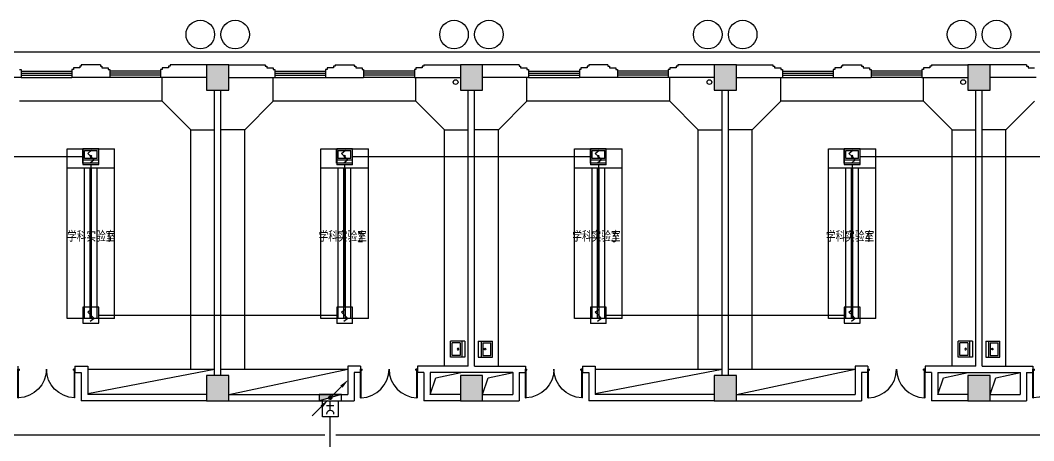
# Model space of a CAD drawing. Extents: x 190999 to 918899, y -200814 to 215286.
# Drawn here: x 349487 to 381437, y 94331 to 107586 of the extents above; entities that cross this region are included whole.
import ezdxf

# ---------------------------------------------------------------- set-up
doc = ezdxf.new("R2010")
doc.units = 0
doc.header["$LTSCALE"] = 1000
doc.header["$MEASUREMENT"] = 0
for name, color, linetype in [('00-EQUIP', 3, 'Continuous'), ('00-LWIRE', 4, 'Continuous'), ('00-WIRE-4', 6, 'Continuous'), ('A-墙线', 2, 'Continuous'), ('A-外包装修', 250, 'Continuous'), ('A-外窗', 145, 'Continuous'), ('A-家具', 250, 'Continuous'), ('A-门', 167, 'Continuous'), ('COLUMN', 2, 'Continuous'), ('EQUIP_消火栓', 1, 'Continuous'), ('PUB_HATCH', 250, 'Continuous'), ('房间名称', 7, 'Continuous'), ('洞口线', 165, 'Continuous'), ('雨水管', 151, 'Continuous')]:
    doc.layers.add(name, color=color, linetype=linetype)
doc.styles.add('_TCH_DIM', font='SIMPLEX', dxfattribs={"bigfont": 'GBCBIG'})
doc.styles.get("Standard").update_dxf_attribs({"font": 'simhei.ttf'})
doc.styles.add('XXK', font='romans.shx', dxfattribs={"width": 0.75, "bigfont": 'hzf.shx'})
doc.styles.add('zz-1', font='arial.ttf', dxfattribs={"width": 0.8})
doc.linetypes.add('BIG-DLINE', pattern='A,1,-0.15,["D",XXK,S=0.2,R=0,X=-0.1,Y=-0.09],-0.2', length=1.35)

# ---------------------------------------------------------------- blocks, each defined once
blk = doc.blocks.new('m1800')
at = {"layer": 'A-墙线'}
for p, q in [((-900, -100), (-900, 100)), ((900, -100), (900, 100))]:
    blk.add_line(p, q, dxfattribs=at)
at = {"layer": 'A-门'}
for p, q in [((-900, 900), (-900, 0)), ((-900, 900), (-880, 900)), ((-880, 900), (-880, 50)), ((880, 900), (880, 50)), ((900, 900), (880, 900)), ((900, 900), (900, 0)), ((-900, 50), (-870, 50)), ((-900, 0), (-850, 0)), ((-870, 50), (-870, 30)), ((-870, 30), (-850, 30)), ((-850, 30), (-850, 0)), ((850, 30), (850, 0)), ((870, 30), (850, 30)), ((900, 0), (850, 0)), ((870, 50), (870, 30)), ((900, 50), (870, 50))]:
    blk.add_line(p, q, dxfattribs=at)
for centre, start, end in [((-900, 0), 0, 88.7267), ((900, 0), 91.2733, 180)]:
    blk.add_arc(centre, 900, start, end, dxfattribs=at)
blk = doc.blocks.new('$TwtSys$00000434')
for p, q in [((-0.5, 0.5), (-0.5, -0.5)), ((-0.5, -0.5), (0.5, 0.5)), ((0.5, 0.5), (-0.5, 0.5)), ((0.5, -0.5), (0.5, 0.5)), ((-0.5, -0.5), (0.5, -0.5))]:
    blk.add_line(p, q)
blk.add_solid([(0.5, -0.5), (0.5, 0.5), (-0.5, -0.5)])
blk = doc.blocks.new('$plan$00001609')
at = {"linetype": 'Continuous'}
for p, q in [((0, -251), (0, 251)), ((0, 251), (450, 251)), ((93, -251), (93, 251)), ((146, -199), (146, 199)), ((146, 199), (397, 199)), ((397, 199), (397, -199)), ((450, 251), (450, -251)), ((0, -251), (450, -251)), ((146, -199), (397, -199))]:
    blk.add_line(p, q, dxfattribs=at)
blk.add_line((238, 2), (238, 0))
blk.add_arc((212, 0), 26, 4.716, 0, dxfattribs=at)
at = {"style": 'zz-1'}
for tag in ['YSIZE', 'XSIZE']:
    blk.add_attdef(tag, (0, 0), '', height=0.5, dxfattribs=at)
blk = doc.blocks.new('_LINKPT1')
at = {"color": 0}
blk.add_line((0, 0), (0, 0), dxfattribs=at)
blk = doc.blocks.new('3S1KCGW2')
for p, q in [((0.5, 0.5), (-0.5, 0.5)), ((-0.5, 0.5), (-0.5, -0.5)), ((-0.2, 0.2), (0.05, 0.4)), ((0, 0), (-0.2, 0.2)), ((0, 0), (0.2, -0.2)), ((0.5, -0.5), (0.5, 0.5)), ((-0.5, -0.5), (0.5, -0.5)), ((0.2, -0.2), (-0.05, -0.4))]:
    blk.add_line(p, q)
at = {"const_width": 0.04, "flags": 128}
blk.add_lwpolyline([(-0.5, -0.5), (-0.5, 0.5), (0.5, 0.5), (0.5, -0.5)], close=True, dxfattribs=at)
at = {"xscale": 0.002, "yscale": 0.002, "zscale": 0.002}
for p in [(-0.5, 0), (0, 0.5), (0.5, 0), (0, -0.5)]:
    blk.add_blockref('_LINKPT1', p, dxfattribs=at)
at = {"flags": 9}
blk.add_attdef('A', (0, 0), '', height=0.00002, dxfattribs=at)
blk = doc.blocks.new('J62IR8YJ')
for p, q in [((-0.5, 1), (0.5, 1)), ((-0.5, 0), (-0.5, 1)), ((0.5, 1), (0.5, 0)), ((0.5, 0), (-0.5, 0)), ((-0.231, 0.312), (0.231, 0.312)), ((0, 0.598), (0, 0.06))]:
    blk.add_line(p, q)
at = {"const_width": 0.04, "flags": 128}
blk.add_lwpolyline([(-0.5, 0), (-0.5, 1), (0.5, 1), (0.5, 0)], close=True, dxfattribs=at)
blk.add_arc((0, 0.829), 0.231, 180, 0)
at = {"xscale": 0.002, "yscale": 0.00200000000000955, "zscale": 0.002}
for p in [(0, 1), (-0.5, 0.5), (0, 0), (0.5, 0.5)]:
    blk.add_blockref('_LINKPT1', p, dxfattribs=at)
at = {"flags": 9}
blk.add_attdef('A', (0, 0), '', height=0.00002, dxfattribs=at)
blk = doc.blocks.new('_WRLD1L')
for p, q in [((0.7, 0.7), (0, 0)), ((0.104, 0.104), (0.104, 0.104)), ((-0.104, -0.104), (-0.104, -0.104))]:
    blk.add_line(p, q)
at = {"const_width": 0.142}
blk.add_lwpolyline([(-0.071, 0, 1), (0.071, 0, 1)], format="xyb", close=True, dxfattribs=at)
blk.add_solid([(0.63, 0.77), (0.77, 0.63), (1.15, 1.15)])
at = {"width": 0.8, "flags": 9}
blk.add_attdef('A', (0, 0), '', height=0.00002, dxfattribs=at)
blk = doc.blocks.new('_WRLD10L')
for p, q in [((1.15, 1.15), (0.55, 0.55)), ((0.104, 0.104), (0.104, 0.104)), ((-0.104, -0.104), (-0.104, -0.104))]:
    blk.add_line(p, q)
at = {"const_width": 0.142}
blk.add_lwpolyline([(-0.071, 0, 1), (0.071, 0, 1)], format="xyb", close=True, dxfattribs=at)
blk.add_solid([(0.62, 0.48), (0.48, 0.62), (0.1, 0.1)])
at = {"width": 0.8, "flags": 9}
blk.add_attdef('A', (0, 0), '', height=0.00002, dxfattribs=at)

msp = doc.modelspace()

# ---------------------------------------------------------------- hatches: boundary and pattern name
at = {"layer": 'PUB_HATCH'}
for points in [[(356061.6, 105386.5), (356061.6, 106186.5), (355361.6, 106186.5), (355361.6, 105386.5)], [(364061.6, 105386.5), (364061.6, 106186.5), (363361.6, 106186.5), (363361.6, 105386.5)], [(372061.6, 105386.5), (372061.6, 106186.5), (371361.6, 106186.5), (371361.6, 105386.5)], [(380061.6, 105386.5), (380061.6, 106186.5), (379361.6, 106186.5), (379361.6, 105386.5)], [(356061.6, 95586.5), (356061.6, 96386.5), (355361.6, 96386.5), (355361.6, 95586.5)], [(364061.6, 95586.5), (364061.6, 96386.5), (363361.6, 96386.5), (363361.6, 95586.5)], [(372061.6, 95586.5), (372061.6, 96386.5), (371361.6, 96386.5), (371361.6, 95586.5)], [(380061.6, 95586.5), (380061.6, 96386.5), (379361.6, 96386.5), (379361.6, 95586.5)]]:
    msp.add_hatch(color=256, dxfattribs=at).paths.add_polyline_path(points)

# ---------------------------------------------------------------- linework, layer by layer
at = {"layer": '00-WIRE-4'}
for p, q in [((343761.6, 103286.5), (351461.6, 103286.5)), ((359961.6, 103286.5), (367461.6, 103286.5)), ((375961.6, 103286.5), (383461.6, 103286.5)), ((351711.6, 103036.5), (351711.6, 98536.5)), ((359711.6, 103036.5), (359711.6, 98536.5)), ((367711.6, 103036.5), (367711.6, 98536.5)), ((375711.6, 103036.5), (375711.6, 98536.5)), ((351961.6, 98286.5), (359461.6, 98286.5)), ((367961.6, 98286.5), (375461.6, 98286.5)), ((359261.3, 94136.5), (359261.3, 95086.5))]:
    msp.add_line(p, q, dxfattribs=at)
at = {"layer": '00-WIRE-4', "linetype": 'BIG-DLINE'}
for p, q in [((340836.6, 94515), (359086.3, 94515)), ((359436.3, 94515), (383986.9, 94515))]:
    msp.add_line(p, q, dxfattribs=at)
at = {"layer": 'A-墙线'}
for p, q in [((351161.6, 106086.5), (351161.6, 106036.5)), ((351361.6, 106086.5), (351161.6, 106086.5)), ((351361.6, 106136.5), (351361.6, 106086.5)), ((351411.6, 106136.5), (351361.6, 106136.5)), ((352011.6, 106186.5), (351411.6, 106186.5)), ((351411.6, 106186.5), (351411.6, 106136.5)), ((352011.6, 106186.5), (352011.6, 106136.5)), ((352011.6, 106136.5), (352061.6, 106136.5)), ((352061.6, 106136.5), (352061.6, 106086.5)), ((352061.6, 106086.5), (352261.6, 106086.5)), ((352261.6, 106086.5), (352261.6, 106036.5)), ((353961.6, 106086.5), (353961.6, 106036.5)), ((354161.6, 106086.5), (353961.6, 106086.5)), ((354161.6, 106136.5), (354161.6, 106086.5)), ((354211.6, 106136.5), (354161.6, 106136.5)), ((355361.6, 106186.5), (354211.6, 106186.5)), ((354211.6, 106186.5), (354211.6, 106136.5)), ((356061.6, 106186.5), (357211.6, 106186.5)), ((357211.6, 106186.5), (357211.6, 106136.5)), ((357211.6, 106136.5), (357261.6, 106136.5)), ((357261.6, 106136.5), (357261.6, 106086.5)), ((357261.6, 106086.5), (357461.6, 106086.5)), ((357461.6, 106086.5), (357461.6, 106036.5)), ((359161.6, 106086.5), (359161.6, 106036.5)), ((359361.6, 106086.5), (359161.6, 106086.5)), ((359361.6, 106136.5), (359361.6, 106086.5)), ((359411.6, 106136.5), (359361.6, 106136.5)), ((359411.6, 106186.5), (360011.6, 106186.5)), ((359411.6, 106186.5), (359411.6, 106136.5)), ((360011.6, 106186.5), (360011.6, 106136.5)), ((360011.6, 106136.5), (360061.6, 106136.5)), ((360061.6, 106136.5), (360061.6, 106086.5)), ((360061.6, 106086.5), (360261.6, 106086.5)), ((360261.6, 106086.5), (360261.6, 106036.5)), ((361961.6, 106086.5), (361961.6, 106036.5)), ((362161.6, 106086.5), (361961.6, 106086.5)), ((362161.6, 106136.5), (362161.6, 106086.5)), ((362211.6, 106136.5), (362161.6, 106136.5)), ((362211.6, 106186.5), (363361.6, 106186.5)), ((362211.6, 106186.5), (362211.6, 106136.5)), ((365211.6, 106186.5), (364061.6, 106186.5)), ((365211.6, 106186.5), (365211.6, 106136.5)), ((365211.6, 106136.5), (365261.6, 106136.5)), ((365261.6, 106136.5), (365261.6, 106086.5)), ((365261.6, 106086.5), (365461.6, 106086.5)), ((365461.6, 106086.5), (365461.6, 106036.5)), ((367161.6, 106086.5), (367161.6, 106036.5)), ((367361.6, 106086.5), (367161.6, 106086.5)), ((367361.6, 106136.5), (367361.6, 106086.5)), ((367411.6, 106136.5), (367361.6, 106136.5)), ((368011.6, 106186.5), (367411.6, 106186.5)), ((367411.6, 106186.5), (367411.6, 106136.5)), ((368011.6, 106186.5), (368011.6, 106136.5)), ((368011.6, 106136.5), (368061.6, 106136.5)), ((368061.6, 106136.5), (368061.6, 106086.5)), ((368061.6, 106086.5), (368261.6, 106086.5)), ((368261.6, 106086.5), (368261.6, 106036.5)), ((369961.6, 106086.5), (369961.6, 106036.5)), ((370161.6, 106086.5), (369961.6, 106086.5)), ((370161.6, 106136.5), (370161.6, 106086.5)), ((370211.6, 106136.5), (370161.6, 106136.5)), ((371361.6, 106186.5), (370211.6, 106186.5)), ((370211.6, 106186.5), (370211.6, 106136.5)), ((372061.6, 106186.5), (373211.6, 106186.5)), ((373211.6, 106186.5), (373211.6, 106136.5)), ((373211.6, 106136.5), (373261.6, 106136.5)), ((373261.6, 106136.5), (373261.6, 106086.5)), ((373261.6, 106086.5), (373461.6, 106086.5)), ((373461.6, 106086.5), (373461.6, 106036.5)), ((375161.6, 106086.5), (375161.6, 106036.5)), ((375361.6, 106086.5), (375161.6, 106086.5)), ((375361.6, 106136.5), (375361.6, 106086.5)), ((375411.6, 106136.5), (375361.6, 106136.5)), ((375411.6, 106186.5), (376011.6, 106186.5)), ((375411.6, 106186.5), (375411.6, 106136.5)), ((376011.6, 106186.5), (376011.6, 106136.5)), ((376011.6, 106136.5), (376061.6, 106136.5)), ((376061.6, 106136.5), (376061.6, 106086.5)), ((376061.6, 106086.5), (376261.6, 106086.5)), ((376261.6, 106086.5), (376261.6, 106036.5)), ((377961.6, 106086.5), (377961.6, 106036.5)), ((378161.6, 106086.5), (377961.6, 106086.5)), ((378161.6, 106136.5), (378161.6, 106086.5)), ((378211.6, 106136.5), (378161.6, 106136.5)), ((378211.6, 106186.5), (379361.6, 106186.5)), ((378211.6, 106186.5), (378211.6, 106136.5)), ((381211.6, 106186.5), (380061.6, 106186.5)), ((381211.6, 106186.5), (381211.6, 106136.5)), ((381211.6, 106136.5), (381261.6, 106136.5)), ((381261.6, 106136.5), (381261.6, 106086.5)), ((381261.6, 106086.5), (381461.6, 106086.5)), ((349511.6, 105786.5), (348061.6, 105786.5)), ((349461.6, 106036.5), (349511.6, 106036.5)), ((349511.6, 106036.5), (349511.6, 105786.5)), ((351161.6, 106036.5), (351111.6, 106036.5)), ((351111.6, 106036.5), (351111.6, 105786.5)), ((352311.6, 105786.5), (351111.6, 105786.5)), ((352261.6, 106036.5), (352311.6, 106036.5)), ((352311.6, 106036.5), (352311.6, 105786.5)), ((353961.6, 106036.5), (353911.6, 106036.5)), ((353911.6, 106036.5), (353911.6, 105786.5)), ((355361.6, 105786.5), (353911.6, 105786.5)), ((356061.6, 105786.5), (357511.6, 105786.5)), ((357461.6, 106036.5), (357511.6, 106036.5)), ((357511.6, 106036.5), (357511.6, 105786.5)), ((359161.6, 106036.5), (359111.6, 106036.5)), ((359111.6, 106036.5), (359111.6, 105786.5)), ((359111.6, 105786.5), (360311.6, 105786.5)), ((360261.6, 106036.5), (360311.6, 106036.5)), ((360311.6, 106036.5), (360311.6, 105786.5)), ((361961.6, 106036.5), (361911.6, 106036.5)), ((361911.6, 106036.5), (361911.6, 105786.5)), ((361911.6, 105786.5), (363361.6, 105786.5)), ((365511.6, 105786.5), (364061.6, 105786.5)), ((365461.6, 106036.5), (365511.6, 106036.5)), ((365511.6, 106036.5), (365511.6, 105786.5)), ((367161.6, 106036.5), (367111.6, 106036.5)), ((367111.6, 106036.5), (367111.6, 105786.5)), ((368311.6, 105786.5), (367111.6, 105786.5)), ((368261.6, 106036.5), (368311.6, 106036.5)), ((368311.6, 106036.5), (368311.6, 105786.5)), ((369961.6, 106036.5), (369911.6, 106036.5)), ((369911.6, 106036.5), (369911.6, 105786.5)), ((371361.6, 105786.5), (369911.6, 105786.5)), ((372061.6, 105786.5), (373511.6, 105786.5)), ((373461.6, 106036.5), (373511.6, 106036.5)), ((373511.6, 106036.5), (373511.6, 105786.5)), ((375161.6, 106036.5), (375111.6, 106036.5)), ((375111.6, 106036.5), (375111.6, 105786.5)), ((375111.6, 105786.5), (376311.6, 105786.5)), ((376261.6, 106036.5), (376311.6, 106036.5)), ((376311.6, 106036.5), (376311.6, 105786.5)), ((377961.6, 106036.5), (377911.6, 106036.5)), ((377911.6, 106036.5), (377911.6, 105786.5)), ((377911.6, 105786.5), (379361.6, 105786.5)), ((381511.6, 105786.5), (380061.6, 105786.5)), ((355611.6, 96386.5), (355611.6, 105386.5)), ((355811.6, 96386.5), (355811.6, 105386.5)), ((363611.6, 96686.5), (363611.6, 105386.5)), ((363811.6, 96686.5), (363811.6, 105386.5)), ((371611.6, 96386.5), (371611.6, 105386.5)), ((371811.6, 96386.5), (371811.6, 105386.5)), ((379611.6, 96686.5), (379611.6, 105386.5)), ((379811.6, 96686.5), (379811.6, 105386.5)), ((351211.6, 96686.5), (351611.6, 96686.5)), ((351611.6, 96686.5), (351611.6, 95786.5)), ((360211.6, 96686.5), (359811.6, 96686.5)), ((359811.6, 96686.5), (359811.6, 95786.5)), ((363611.6, 96686.5), (362011.6, 96686.5)), ((363811.6, 96686.5), (365411.6, 96686.5)), ((367211.6, 96686.5), (367611.6, 96686.5)), ((367611.6, 96686.5), (367611.6, 95786.5)), ((376211.6, 96686.5), (375811.6, 96686.5)), ((375811.6, 96686.5), (375811.6, 95786.5)), ((379611.6, 96686.5), (378011.6, 96686.5)), ((379811.6, 96686.5), (381411.6, 96686.5)), ((351211.6, 96486.5), (351411.6, 96486.5)), ((351411.6, 96486.5), (351411.6, 95586.5)), ((360211.6, 96486.5), (360011.6, 96486.5)), ((360011.6, 96486.5), (360011.6, 95586.5)), ((362211.6, 96486.5), (362011.6, 96486.5)), ((362211.6, 96486.5), (362211.6, 95586.5)), ((365011.6, 96486.5), (362411.6, 96486.5)), ((362411.6, 96486.5), (362411.6, 95786.5)), ((365011.6, 96486.5), (365011.6, 95786.5)), ((365211.6, 96486.5), (365411.6, 96486.5)), ((365211.6, 96486.5), (365211.6, 95586.5)), ((367211.6, 96486.5), (367411.6, 96486.5)), ((367411.6, 96486.5), (367411.6, 95586.5)), ((376211.6, 96486.5), (376011.6, 96486.5)), ((376011.6, 96486.5), (376011.6, 95586.5)), ((378211.6, 96486.5), (378011.6, 96486.5)), ((378211.6, 96486.5), (378211.6, 95586.5)), ((378411.6, 96486.5), (381011.6, 96486.5)), ((378411.6, 96486.5), (378411.6, 95786.5)), ((381011.6, 96486.5), (381011.6, 95786.5)), ((381211.6, 96486.5), (381411.6, 96486.5)), ((381211.6, 96486.5), (381211.6, 95586.5)), ((355361.6, 95586.5), (351411.6, 95586.5)), ((355361.6, 95786.5), (351611.6, 95786.5)), ((356061.6, 95786.5), (359811.6, 95786.5)), ((356061.6, 95586.5), (360011.6, 95586.5)), ((363361.6, 95586.5), (362211.6, 95586.5)), ((363361.6, 95786.5), (362411.6, 95786.5)), ((364061.6, 95786.5), (365011.6, 95786.5)), ((364061.6, 95586.5), (365211.6, 95586.5)), ((371361.6, 95586.5), (367411.6, 95586.5)), ((371361.6, 95786.5), (367611.6, 95786.5)), ((372061.6, 95786.5), (375811.6, 95786.5)), ((372061.6, 95586.5), (376011.6, 95586.5)), ((379361.6, 95586.5), (378211.6, 95586.5)), ((379361.6, 95786.5), (378411.6, 95786.5)), ((380061.6, 95786.5), (381011.6, 95786.5)), ((380061.6, 95586.5), (381211.6, 95586.5))]:
    msp.add_line(p, q, dxfattribs=at)
at = {"layer": 'A-外包装修'}
msp.add_line((339011.6, 106586.5), (402661.6, 106586.5), dxfattribs=at)
for centre in [(355161.6, 107136.5), (356261.6, 107136.5), (363161.6, 107136.5), (364261.6, 107136.5), (371161.6, 107136.5), (372261.6, 107136.5), (379161.6, 107136.5), (380261.6, 107136.5)]:
    msp.add_circle(centre, 450, dxfattribs=at)
at = {"layer": 'A-外窗'}
for p, q in [((349511.6, 105986.5), (351111.6, 105986.5)), ((349511.6, 105916.5), (351111.6, 105916.5)), ((349511.6, 105856.5), (351111.6, 105856.5)), ((349511.6, 105786.5), (351111.6, 105786.5)), ((353911.6, 105986.5), (352311.6, 105986.5)), ((353911.6, 105916.5), (352311.6, 105916.5)), ((353911.6, 105856.5), (352311.6, 105856.5)), ((353911.6, 105786.5), (352311.6, 105786.5)), ((357511.6, 105986.5), (359111.6, 105986.5)), ((357511.6, 105916.5), (359111.6, 105916.5)), ((357511.6, 105856.5), (359111.6, 105856.5)), ((357511.6, 105786.5), (359111.6, 105786.5)), ((361911.6, 105986.5), (360311.6, 105986.5)), ((361911.6, 105916.5), (360311.6, 105916.5)), ((361911.6, 105856.5), (360311.6, 105856.5)), ((361911.6, 105786.5), (360311.6, 105786.5)), ((365511.6, 105986.5), (367111.6, 105986.5)), ((365511.6, 105916.5), (367111.6, 105916.5)), ((365511.6, 105856.5), (367111.6, 105856.5)), ((365511.6, 105786.5), (367111.6, 105786.5)), ((369911.6, 105986.5), (368311.6, 105986.5)), ((369911.6, 105916.5), (368311.6, 105916.5)), ((369911.6, 105856.5), (368311.6, 105856.5)), ((369911.6, 105786.5), (368311.6, 105786.5)), ((373511.6, 105986.5), (375111.6, 105986.5)), ((373511.6, 105916.5), (375111.6, 105916.5)), ((373511.6, 105856.5), (375111.6, 105856.5)), ((373511.6, 105786.5), (375111.6, 105786.5)), ((377911.6, 105986.5), (376311.6, 105986.5)), ((377911.6, 105916.5), (376311.6, 105916.5)), ((377911.6, 105856.5), (376311.6, 105856.5)), ((377911.6, 105786.5), (376311.6, 105786.5))]:
    msp.add_line(p, q, dxfattribs=at)
at = {"layer": 'A-家具'}
for p, q in [((353961.6, 105036.5), (353961.6, 105786.5)), ((357461.6, 105036.5), (357461.6, 105786.5)), ((361961.6, 105036.5), (361961.6, 105786.5)), ((365461.6, 105036.5), (365461.6, 105786.5)), ((369961.6, 105036.5), (369961.6, 105786.5)), ((373461.6, 105036.5), (373461.6, 105786.5)), ((377961.6, 105036.5), (377961.6, 105786.5)), ((353961.6, 105036.5), (349461.6, 105036.5)), ((353961.6, 105036.5), (354861.6, 104136.5)), ((357461.6, 105036.5), (356561.6, 104136.5)), ((361961.6, 105036.5), (357461.6, 105036.5)), ((361961.6, 105036.5), (362861.6, 104136.5)), ((365461.6, 105036.5), (364561.6, 104136.5)), ((369961.6, 105036.5), (365461.6, 105036.5)), ((369961.6, 105036.5), (370861.6, 104136.5)), ((373461.6, 105036.5), (372561.6, 104136.5)), ((377961.6, 105036.5), (373461.6, 105036.5)), ((377961.6, 105036.5), (378861.6, 104136.5)), ((381461.6, 105036.5), (380561.6, 104136.5)), ((354861.6, 96586.5), (354861.6, 104136.5)), ((354861.6, 104136.5), (355611.6, 104136.5)), ((356561.6, 104136.5), (355811.6, 104136.5)), ((356561.6, 96586.5), (356561.6, 104136.5)), ((362861.6, 96686.5), (362861.6, 104136.5)), ((362861.6, 104136.5), (363611.6, 104136.5)), ((364561.6, 104136.5), (363811.6, 104136.5)), ((364561.6, 96686.5), (364561.6, 104136.5)), ((370861.6, 96586.5), (370861.6, 104136.5)), ((370861.6, 104136.5), (371611.6, 104136.5)), ((372561.6, 104136.5), (371811.6, 104136.5)), ((372561.6, 96586.5), (372561.6, 104136.5)), ((378861.6, 96686.5), (378861.6, 104136.5)), ((378861.6, 104136.5), (379611.6, 104136.5)), ((380561.6, 104136.5), (379811.6, 104136.5)), ((380561.6, 96686.5), (380561.6, 104136.5)), ((350961.6, 98186.5), (350961.6, 103536.5)), ((350961.6, 103536.5), (352461.6, 103536.5)), ((352461.6, 98186.5), (352461.6, 103536.5)), ((358961.6, 98186.5), (358961.6, 103536.5)), ((358961.6, 103536.5), (360461.6, 103536.5)), ((360461.6, 98186.5), (360461.6, 103536.5)), ((366961.6, 98186.5), (366961.6, 103536.5)), ((366961.6, 103536.5), (368461.6, 103536.5)), ((368461.6, 98186.5), (368461.6, 103536.5)), ((374961.6, 98186.5), (374961.6, 103536.5)), ((374961.6, 103536.5), (376461.6, 103536.5)), ((376461.6, 98186.5), (376461.6, 103536.5)), ((350961.6, 102936.5), (352461.6, 102936.5)), ((351511.6, 98186.5), (351511.6, 102936.5)), ((351686.6, 98186.5), (351686.6, 102936.5)), ((351736.6, 98186.5), (351736.6, 102936.5)), ((351911.6, 98186.5), (351911.6, 102936.5)), ((358961.6, 102936.5), (360461.6, 102936.5)), ((359511.6, 98186.5), (359511.6, 102936.5)), ((359686.6, 98186.5), (359686.6, 102936.5)), ((359736.6, 98186.5), (359736.6, 102936.5)), ((359911.6, 98186.5), (359911.6, 102936.5)), ((366961.6, 102936.5), (368461.6, 102936.5)), ((367511.6, 98186.5), (367511.6, 102936.5)), ((367686.6, 98186.5), (367686.6, 102936.5)), ((367736.6, 98186.5), (367736.6, 102936.5)), ((367911.6, 98186.5), (367911.6, 102936.5)), ((374961.6, 102936.5), (376461.6, 102936.5)), ((375511.6, 98186.5), (375511.6, 102936.5)), ((375686.6, 98186.5), (375686.6, 102936.5)), ((375736.6, 98186.5), (375736.6, 102936.5)), ((375911.6, 98186.5), (375911.6, 102936.5)), ((352461.6, 98186.5), (350961.6, 98186.5)), ((360461.6, 98186.5), (358961.6, 98186.5)), ((368461.6, 98186.5), (366961.6, 98186.5)), ((376461.6, 98186.5), (374961.6, 98186.5)), ((351611.6, 96586.5), (355611.6, 96586.5)), ((351611.6, 95824.6), (355611.6, 96586.5)), ((355811.6, 96586.5), (359811.6, 96586.5)), ((356061.6, 95786.5), (359811.6, 96586.5)), ((367611.6, 96586.5), (371611.6, 96586.5)), ((367611.6, 95824.6), (371611.6, 96586.5)), ((371811.6, 96586.5), (375811.6, 96586.5)), ((372061.6, 95786.5), (375811.6, 96586.5))]:
    msp.add_line(p, q, dxfattribs=at)
at = {"layer": 'COLUMN'}
for p, q in [((356061.6, 106186.5), (355361.6, 106186.5)), ((355361.6, 106186.5), (355361.6, 105386.5)), ((356061.6, 105386.5), (356061.6, 106186.5)), ((364061.6, 106186.5), (363361.6, 106186.5)), ((363361.6, 106186.5), (363361.6, 105386.5)), ((364061.6, 105386.5), (364061.6, 106186.5)), ((372061.6, 106186.5), (371361.6, 106186.5)), ((371361.6, 106186.5), (371361.6, 105386.5)), ((372061.6, 105386.5), (372061.6, 106186.5)), ((380061.6, 106186.5), (379361.6, 106186.5)), ((379361.6, 106186.5), (379361.6, 105386.5)), ((380061.6, 105386.5), (380061.6, 106186.5)), ((355361.6, 105386.5), (356061.6, 105386.5)), ((363361.6, 105386.5), (364061.6, 105386.5)), ((371361.6, 105386.5), (372061.6, 105386.5)), ((379361.6, 105386.5), (380061.6, 105386.5)), ((356061.6, 96386.5), (355361.6, 96386.5)), ((355361.6, 96386.5), (355361.6, 95586.5)), ((356061.6, 95586.5), (356061.6, 96386.5)), ((364061.6, 96386.5), (363361.6, 96386.5)), ((363361.6, 96386.5), (363361.6, 95586.5)), ((364061.6, 95586.5), (364061.6, 96386.5)), ((372061.6, 96386.5), (371361.6, 96386.5)), ((371361.6, 96386.5), (371361.6, 95586.5)), ((372061.6, 95586.5), (372061.6, 96386.5)), ((380061.6, 96386.5), (379361.6, 96386.5)), ((379361.6, 96386.5), (379361.6, 95586.5)), ((380061.6, 95586.5), (380061.6, 96386.5)), ((355361.6, 95586.5), (356061.6, 95586.5)), ((363361.6, 95586.5), (364061.6, 95586.5)), ((371361.6, 95586.5), (372061.6, 95586.5)), ((379361.6, 95586.5), (380061.6, 95586.5))]:
    msp.add_line(p, q, dxfattribs=at)
at = {"layer": '洞口线', "ltscale": 2}
for points in [[(362411.6, 95786.5), (362589.5, 96312.9), (363372.7, 96486.5)], [(364061.6, 95786.5), (364239.5, 96312.9), (365022.7, 96486.5)], [(378411.6, 95786.5), (378589.5, 96312.9), (379372.7, 96486.5)], [(380061.6, 95786.5), (380239.5, 96312.9), (381022.7, 96486.5)]]:
    msp.add_lwpolyline(points, dxfattribs=at)
at = {"layer": '雨水管'}
for centre in [(363211.6, 105636.5), (371211.6, 105636.5), (379211.6, 105636.5)]:
    msp.add_circle(centre, 75, dxfattribs=at)

# ---------------------------------------------------------------- block references
at = {"layer": '00-EQUIP', "xscale": 500, "yscale": 500, "zscale": 500}
for p in [(351711.6, 103286.5), (359711.6, 103286.5), (367711.6, 103286.5), (375711.6, 103286.5), (351711.6, 98286.5), (359711.6, 98286.5), (367711.6, 98286.5), (375711.6, 98286.5)]:
    msp.add_blockref('3S1KCGW2', p, dxfattribs=at)
at = {"layer": '00-EQUIP', "xscale": 500, "yscale": 500, "zscale": 500, "rotation": 180}
msp.add_blockref('J62IR8YJ', (359261.3, 95586.5), dxfattribs=at)
at = {"layer": '00-LWIRE', "xscale": 500, "yscale": 500, "zscale": 500}
msp.add_blockref('_WRLD1L', (359261.3, 95686.5), dxfattribs=at)
at = {"layer": '00-LWIRE', "xscale": 500, "yscale": 500, "zscale": 500, "rotation": 180}
msp.add_blockref('_WRLD10L', (359261.3, 95686.5), dxfattribs=at)
at = {"layer": 'A-家具'}
for p, rotation in [((351711.6, 103086.5), 90.00000000000001), ((359711.6, 103086.5), 90.00000000000001), ((367711.6, 103086.5), 90.00000000000001), ((375711.6, 103086.5), 90.00000000000001), ((363501.4, 97220.2), 180), ((379501.4, 97220.2), 180)]:
    msp.add_blockref('$plan$00001609', p, dxfattribs=dict(at, rotation=rotation))
at = {"layer": 'A-家具', "yscale": -1, "rotation": 359.9999999999999}
for p in [(363921.9, 97220.2), (379921.9, 97220.2)]:
    msp.add_blockref('$plan$00001609', p, dxfattribs=at)
at = {"layer": 'A-门', "xscale": -1, "rotation": 180}
for p in [(350311.6, 96586.5), (366311.6, 96586.5), (382311.6, 96586.5)]:
    msp.add_blockref('m1800', p, dxfattribs=at)
at = {"layer": 'A-门', "rotation": 180}
for p in [(361111.6, 96586.5), (377111.6, 96586.5)]:
    msp.add_blockref('m1800', p, dxfattribs=at)
at = {"layer": 'EQUIP_消火栓', "xscale": 700, "yscale": 200, "zscale": 700, "rotation": 180}
msp.add_blockref('$TwtSys$00000434', (359261.3, 95686.5), dxfattribs=at)

# ---------------------------------------------------------------- texts
at = {"layer": '房间名称', "style": '_TCH_DIM'}
for p in [(350965, 100604.8), (358892.2, 100604.8), (366892.2, 100604.8), (374887.2, 100604.8)]:
    msp.add_text('学科实验室', height=337.59, dxfattribs=at).set_placement(p)
at = {"layer": '房间名称', "style": '_TCH_DIM', "width": 0.705882}
for s, p in [('1', (352193.7, 100604.8)), ('2', (360120.9, 100604.8)), ('3', (368120.9, 100604.8)), ('4', (376115.9, 100604.8))]:
    msp.add_text(s, height=297.5, dxfattribs=at).set_placement(p)

doc.saveas('drawing.dxf')
